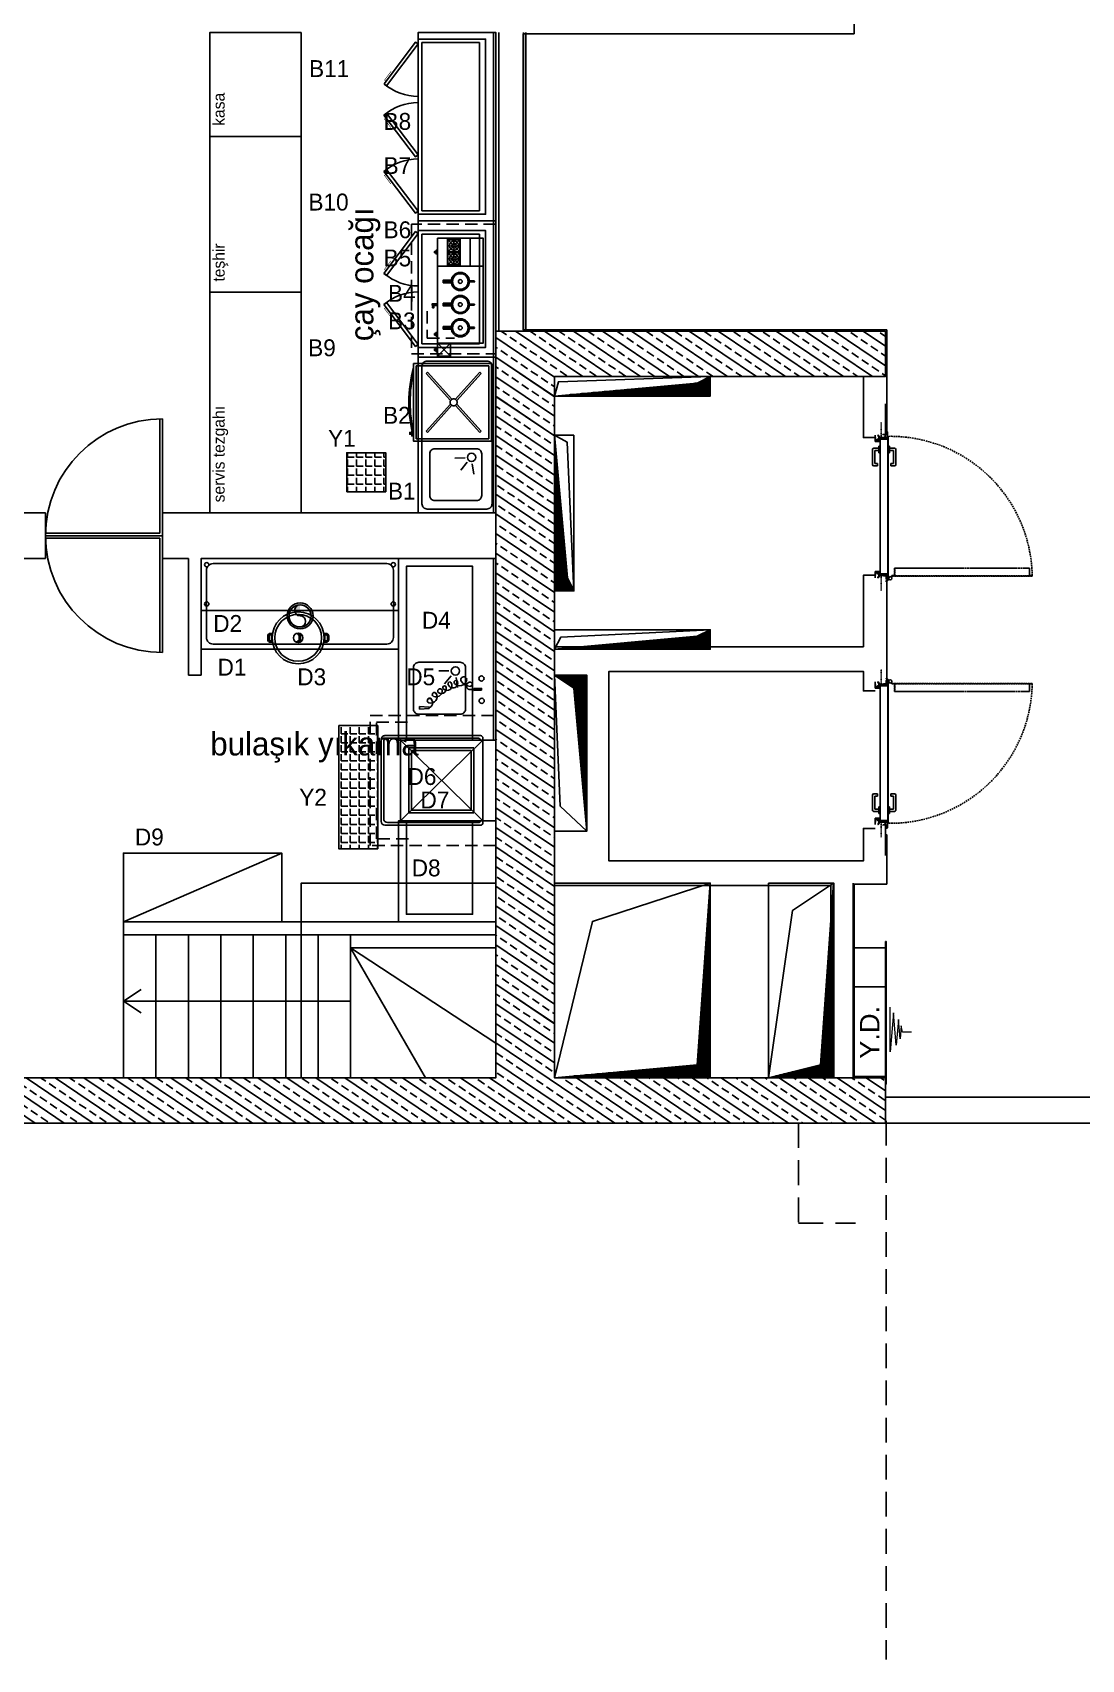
# Model space of a CAD drawing. Header units: centimetres. Extents: x 4942 to 11683, y -41622 to -36787.
# Drawn here: x 6538 to 7346, y -39805 to -38552 of the extents above; entities that cross this region are included whole.
import ezdxf
from ezdxf.enums import TextEntityAlignment as Align

# ---------------------------------------------------------------- set-up
doc = ezdxf.new("R2010")
doc.units = ezdxf.units.CM
doc.header["$LTSCALE"] = 0.75
doc.header["$MEASUREMENT"] = 0
for name, pattern in [('DASHDOT', [1, 0.5, -0.25, 0, -0.25]), ('Dashed', [564.444447, 282.222223, -282.222223]), ('HIDDEN2', [4.7625, 3.175, -1.5875]), ('HIDDENX2', [19.05, 12.7, -6.35])]:
    doc.linetypes.add(name, pattern=pattern)
for name, color, linetype in [('EKİPMAN', 1, 'Continuous'), ('kapı ABD', 55, 'Continuous'), ('V-0_Elevation_010', 61, 'Continuous'), ('V-0_Hatch_Concrete', 252, 'Continuous'), ('V-2_Column', 160, 'Continuous'), ('V-2_Wall', 4, 'Continuous'), ('V-3_Door', 21, 'Continuous'), ('V-4_Plaster', 223, 'Continuous'), ('V-5_Mechanical_Shaft', 132, 'Continuous')]:
    doc.layers.add(name, color=color, linetype=linetype)
doc.styles.add('mech', font='arial.ttf', dxfattribs={"height": 15})
doc.styles.add('TAKSİM', font='GOTHIC.TTF', dxfattribs={"height": 20})
pattern_1 = [(325.927958, (24750.571, 43015.336), (7.0029358, 10.3541726), []), (325.927958, (24752.247, 43006.657), (7.0029358, 10.3541726), [6.25, -3.125])]

# ---------------------------------------------------------------- blocks, each defined once
blk = doc.blocks.new('*U66')
h = blk.add_hatch()
h.set_pattern_fill('ANSI31', color=256, scale=0.25, angle=225)
h.set_pattern_definition([(270, (-67.0763, 66.63035), (0.79375, -2e-16), [])])
h.paths.add_polyline_path([(15, 0), (5, 110), (0, 120), (15, 120)])
blk.add_lwpolyline([(0, 0), (15, 0), (15, 120), (0, 120)], close=True)
blk.add_lwpolyline([(15, 0), (5, 110), (0, 120), (15, 120), (15, 0, -2.414349)], format="xyb")
blk = doc.blocks.new('*U67')
h = blk.add_hatch()
h.set_pattern_fill('ANSI31', color=256, scale=0.25, angle=225)
h.set_pattern_definition([(270, (67.9237, 66.63444), (0.79375, -2e-16), [])])
h.paths.add_polyline_path([(150, 0), (140, 110), (0, 120), (150, 120)])
blk.add_lwpolyline([(0, 0), (150, 0), (150, 120), (0, 120)], close=True)
blk.add_lwpolyline([(150, 0), (140, 110), (0, 120), (150, 120), (150, 0, -2.414349)], format="xyb")
blk = doc.blocks.new('*U68')
h = blk.add_hatch()
h.set_pattern_fill('ANSI31', color=256, scale=0.25, angle=225)
h.set_pattern_definition([(270, (-67.0763, 66.6325), (0.79375, -2e-16), [])])
h.paths.add_polyline_path([(15, 0), (5, 110), (0, 120), (15, 120)])
blk.add_lwpolyline([(0, 0), (15, 0), (15, 120), (0, 120)], close=True)
blk.add_lwpolyline([(15, 0), (5, 110), (0, 120), (15, 120), (15, 0, -2.414349)], format="xyb")
blk = doc.blocks.new('*U69')
h = blk.add_hatch()
h.set_pattern_fill('ANSI31', color=256, scale=0.25, angle=225)
h.set_pattern_definition([(270, (67.92556, -3.37375), (0.79375, -2e-16), [])])
h.paths.add_polyline_path([(150, 0), (140, 40), (0, 50), (150, 50)])
blk.add_lwpolyline([(0, 0), (150, 0), (150, 50), (0, 50)], close=True)
blk.add_lwpolyline([(150, 0), (140, 40), (0, 50), (150, 50), (150, 0, -2.414349)], format="xyb")
blk = doc.blocks.new('*U50')
at = {"color": 0}
blk.add_line((300, -245), (300, 0), dxfattribs=at)
at = {"color": 0, "lineweight": 9}
blk.add_lwpolyline([(650, 201), (650, 151), (650, 131), (600, 122), (700, 114), (550, 101), (750, 83), (500, 61), (800, 35), (456, 35)], dxfattribs=at)
at = {"color": 0}
for points in [[(-50, 0), (-50, 5), (1050, 5), (1050, 0)], [(0, -245), (0, 0), (1000, 0), (1000, -245)]]:
    blk.add_lwpolyline(points, close=True, dxfattribs=at)
at = {"color": 0, "style": 'mech'}
blk.add_text('Y.D.', height=150, rotation=180, dxfattribs=at).set_placement((650, -122), align=Align.MIDDLE)
blk = doc.blocks.new('*U63')
h = blk.add_hatch()
h.set_pattern_fill('ANSI31', color=256, scale=0.25, angle=225)
h.set_pattern_definition([(270, (-57.0763, 66.63035), (0.79375, -2e-16), [])])
h.paths.add_polyline_path([(25, 0), (15, 110), (0, 120), (25, 120)])
blk.add_lwpolyline([(0, 0), (25, 0), (25, 120), (0, 120)], close=True)
blk.add_lwpolyline([(25, 0), (15, 110), (0, 120), (25, 120), (25, 0, -2.414349)], format="xyb")
blk = doc.blocks.new('yangın kapısı_teknik')
at = {"layer": 'V-0_Elevation_010', "linetype": 'DASHDOT', "ltscale": 0.05}
for p, q in [((-6573.5, -542), (-6561.8, -542)), ((-6444.2, -542), (-6456.1, -542))]:
    blk.add_line(p, q, dxfattribs=at)
at = {"layer": 'V-2_Wall'}
blk.add_lwpolyline([(-6453.8, -545.4), (-6429.9, -545.4)], dxfattribs=at)
at = {"layer": 'V-3_Door'}
for p, q in [((-6561.8, -537.4), (-6563.8, -537.4)), ((-6477.5, -536.3), (-6477.5, -539.3)), ((-6465, -535.3), (-6476.5, -535.3)), ((-6475.7, -537.1), (-6475.7, -539.3)), ((-6465.8, -537.1), (-6475.7, -537.1)), ((-6465.8, -540.3), (-6465.8, -537.1)), ((-6464, -540.3), (-6464, -536.3)), ((-6455.8, -537.4), (-6453.8, -537.4)), ((-6565.2, -546.7), (-6565.2, -546.5)), ((-6565.2, -547.7), (-6565.2, -546.9)), ((-6564.9, -546.7), (-6564.9, -546.5)), ((-6564.9, -547.7), (-6564.9, -546.9)), ((-6562.4, -546), (-6564.7, -546)), ((-6562.4, -546.3), (-6564.7, -546.3)), ((-6564.1, -547.8), (-6564.7, -547.8)), ((-6564.6, -546.3), (-6564.6, -546.7)), ((-6564, -547.8), (-6564.2, -547.6)), ((-6563.2, -548.2), (-6563.9, -547.4)), ((-6561.2, -547.1), (-6563.8, -547.1)), ((-6562.4, -546.3), (-6561.8, -546.3)), ((-6562.3, -545.9), (-6562.3, -543.8)), ((-6562, -543.8), (-6562.3, -543.8)), ((-6562, -545.9), (-6562, -543.8)), ((-6561.7, -546.8), (-6561.2, -546.8)), ((-6561, -546.6), (-6561, -543.4)), ((-6560.7, -543.4), (-6561, -543.4)), ((-6560.7, -546.6), (-6560.7, -543.4)), ((-6477.5, -539.3), (-6475.7, -539.3)), ((-6477.5, -552.4), (-6477.5, -549.4)), ((-6477.5, -549.4), (-6475.7, -549.4)), ((-6475.7, -551.6), (-6475.7, -549.4)), ((-6465.8, -548.4), (-6465.8, -551.6)), ((-6464, -548.4), (-6464, -552.4)), ((-6456.9, -546.6), (-6456.9, -543.4)), ((-6456.2, -546.4), (-6456.2, -545.1)), ((-6456.1, -540.8), (-6456.1, -543.1)), ((-6455.8, -540.8), (-6456.1, -540.8)), ((-6456.1, -545.5), (-6456.1, -543)), ((-6456.1, -543.2), (-6455.8, -543.2)), ((-6456, -542.9), (-6456, -542.9)), ((-6456, -542.9), (-6455.8, -542.9)), ((-6456, -545.6), (-6456, -545.6)), ((-6455.8, -546), (-6455.8, -542.9)), ((-6455.7, -545.2), (-6453.6, -545.2)), ((-6455.7, -546.9), (-6455.7, -546.9)), ((-6455.6, -545.9), (-6455.6, -543.8)), ((-6453.5, -545.1), (-6453.5, -543.4)), ((-6465, -553.4), (-6476.5, -553.4)), ((-6465.8, -551.6), (-6475.7, -551.6))]:
    blk.add_line(p, q, dxfattribs=at)
at = {"layer": 'V-3_Door', "lineweight": -2}
for points in [[(-6560.4, -540), (-6560.4, -539.3, -0.414214), (-6560.2, -539.1), (-6559.4, -539.1, -0.494565), (-6559.2, -539.3), (-6559.2, -539.3), (-6559.4, -540, 1.142909), (-6558.8, -540.1), (-6558.8, -537.8, 0.414214), (-6559.2, -537.4), (-6561.8, -537.4), (-6561.8, -537.6), (-6559.2, -537.6, -0.414214), (-6559, -537.8), (-6559, -540.1, -1.142909), (-6559.2, -540), (-6559, -539.4, 0.494565), (-6559.4, -538.9), (-6560.2, -538.9, 0.414214), (-6560.6, -539.3), (-6560.6, -540, -0.414214), (-6560.8, -540.2), (-6561.6, -540.2, 0.388473), (-6562, -540.5), (-6562, -540.5), (-6562, -540.5, 0.016382), (-6562, -540.6), (-6562, -545.9, 0.267949), (-6561.8, -546.3, -0.767327), (-6561.9, -546.7), (-6565.9, -546.7, -0.414214), (-6566.1, -546.5), (-6566.1, -545.9), (-6566.3, -545.9), (-6566.3, -546.5, 0.414214), (-6565.9, -546.9), (-6561.9, -546.9, 0.767327), (-6561.7, -546.1, -0.267949), (-6561.8, -545.9), (-6561.8, -540.6, -0.414214), (-6561.6, -540.4), (-6560.8, -540.4, 0.414214)], [(-6457.2, -540), (-6457.2, -539.3, 0.414214), (-6457.4, -539.1), (-6458.2, -539.1, 0.494565), (-6458.4, -539.3), (-6458.4, -539.3), (-6458.2, -540, -1.142909), (-6458.8, -540.1), (-6458.8, -537.8, -0.414214), (-6458.4, -537.4), (-6455.8, -537.4), (-6455.8, -537.6), (-6458.4, -537.6, 0.414214), (-6458.6, -537.8), (-6458.6, -540.1, 1.142909), (-6458.4, -540), (-6458.6, -539.4, -0.494565), (-6458.2, -538.9), (-6457.4, -538.9, -0.414214), (-6457, -539.3), (-6457, -540, 0.414214), (-6456.8, -540.2), (-6456, -540.2, -0.388473), (-6455.6, -540.5), (-6455.6, -540.5), (-6455.6, -540.5, -0.016382), (-6455.6, -540.6), (-6455.6, -545.9, -0.267949), (-6455.8, -546.3, 0.767327), (-6455.7, -546.7), (-6451.4, -546.7, 0.414214), (-6451.2, -546.5), (-6451.2, -545.9), (-6451, -545.9), (-6451, -546.5, -0.414214), (-6451.4, -546.9), (-6455.7, -546.9, -0.767327), (-6455.9, -546.1, 0.267949), (-6455.8, -545.9), (-6455.8, -540.6, 0.414214), (-6456, -540.4), (-6456.8, -540.4, -0.414214)]]:
    blk.add_lwpolyline(points, format="xyb", close=True, dxfattribs=at)
at = {"layer": 'V-3_Door'}
for points in [[(-6563.6, -539.5), (-6563.8, -539.7), (-6562.2, -540.8), (-6562, -540.5, -0.005789), (-6562, -540.5)], [(-6559.4, -540), (-6559.4, -539.5, -0.407471), (-6559.3, -539.4), (-6559.3, -539.4, 0.314176), (-6559.2, -539.4), (-6559.2, -539.3, 0.314278), (-6559.2, -539.2), (-6559.5, -539.2, 0.088425), (-6559.7, -539.1), (-6560.2, -539.1, 0.002352), (-6560.3, -539.1, 0.133859), (-6560.4, -539.1, 0.207567), (-6560.4, -539.3), (-6560.4, -539.9, -0.213459), (-6560.5, -540.2, 0.539342), (-6560.5, -540.4, 0.17378), (-6560.5, -540.3, -0.03736), (-6559.9, -540.3, -0.055717), (-6559.2, -540.5, -0.487936), (-6559.1, -540.6, -0.191668), (-6560.3, -541.1, -0.032422), (-6560.5, -541.1, 1.157597), (-6560.6, -541.3), (-6560.2, -541.3, 0.095803), (-6559.5, -541.1, 0.073827), (-6559, -540.7, 0.054813), (-6558.9, -540.6, 0.629557), (-6558.9, -540.4, -0.056027), (-6559.2, -540.4, -0.20578), (-6559.4, -540.2, -0.163118)], [(-6559.6, -540.1), (-6560.2, -540.1, -0.414214), (-6560.2, -540.1), (-6560.2, -539.4, -0.414214), (-6560.2, -539.3), (-6559.6, -539.3, -0.308319), (-6559.6, -539.4), (-6559.6, -539.9, -0.062439), (-6559.6, -539.9), (-6559.6, -540.1, -0.213162)], [(-6458.2, -540), (-6458.2, -539.5, 0.407471), (-6458.3, -539.4), (-6458.4, -539.4, -0.314176), (-6458.4, -539.4), (-6458.4, -539.3, -0.314278), (-6458.4, -539.2), (-6458.2, -539.2, -0.088425), (-6457.9, -539.1), (-6457.4, -539.1, -0.002352), (-6457.3, -539.1, -0.133859), (-6457.3, -539.1, -0.207567), (-6457.2, -539.3), (-6457.2, -539.9, 0.213459), (-6457.1, -540.2, -0.539342), (-6457.1, -540.4, -0.17378), (-6457.1, -540.3, 0.03736), (-6457.7, -540.3, 0.055717), (-6458.5, -540.5, 0.487936), (-6458.5, -540.6, 0.191668), (-6457.3, -541.1, 0.032422), (-6457.1, -541.1, -1.157597), (-6457.1, -541.3), (-6457.4, -541.3, -0.095803), (-6458.1, -541.1, -0.073827), (-6458.6, -540.7, -0.054813), (-6458.8, -540.6, -0.629557), (-6458.7, -540.4, 0.056027), (-6458.5, -540.4, 0.20578), (-6458.3, -540.2, 0.163118)], [(-6458, -540.1), (-6457.5, -540.1, 0.414214), (-6457.4, -540.1), (-6457.4, -539.4, 0.414214), (-6457.5, -539.3), (-6458, -539.3, 0.308319), (-6458.1, -539.4), (-6458.1, -539.9, 0.062439), (-6458.1, -539.9), (-6458.1, -540.1, 0.213162)], [(-6454, -539.5), (-6453.8, -539.7), (-6455.4, -540.8), (-6455.6, -540.5, 0.005789), (-6455.6, -540.5)]]:
    blk.add_lwpolyline(points, format="xyb", close=True, dxfattribs=at)
for points in [[(-6508.8, -541.3), (-6508.8, -541.3), (-6560.6, -541.3, 0.414214), (-6560.7, -541.4), (-6560.7, -547.1, -0.414214), (-6560.9, -547.2), (-6562.7, -547.2, -1), (-6562.7, -547.2), (-6560.9, -547.2, 1), (-6560.9, -547.1), (-6562.7, -547.1, 1), (-6562.7, -547.4), (-6508.8, -547.4)], [(-6508.8, -547.3), (-6508.8, -547.3), (-6562.7, -547.3, -1), (-6562.7, -547.1), (-6560.9, -547.1, -1), (-6560.9, -547.2), (-6562.7, -547.2, 1), (-6562.7, -547.3), (-6560.9, -547.3, 0.414214), (-6560.7, -547.1), (-6560.7, -541.4, -0.414214), (-6560.6, -541.3), (-6508.8, -541.3)], [(-6508.8, -541.3), (-6457, -541.3, -0.414214), (-6456.9, -541.4), (-6456.9, -547.1, 0.414214), (-6456.8, -547.2), (-6454.9, -547.2, 1), (-6454.9, -547.2), (-6456.8, -547.2, -1), (-6456.8, -547.1), (-6454.9, -547.1, -1), (-6454.9, -547.4), (-6508.8, -547.4)], [(-6508.8, -547.3), (-6454.9, -547.3, 1), (-6454.9, -547.1), (-6456.8, -547.1, 1), (-6456.8, -547.2), (-6454.9, -547.2, -1), (-6454.9, -547.3), (-6456.8, -547.3, -0.414214), (-6457, -547.1), (-6457, -541.4, 0.414214), (-6457, -541.3), (-6508.8, -541.3)]]:
    blk.add_lwpolyline(points, format="xyb", dxfattribs=at)
at = {"layer": 'V-3_Door', "linetype": 'HIDDEN2', "ltscale": 0.5}
for points in [[(-6556.3, -604.6), (-6556.3, -604.6), (-6556.3, -552.5, 0.414214), (-6556.4, -552.4), (-6562.1, -552.4, -0.414214), (-6562.3, -552.3), (-6562.3, -550.4, -1), (-6562.2, -550.4), (-6562.2, -552.3, 1), (-6562.1, -552.3), (-6562.1, -550.4, 1), (-6562.4, -550.4), (-6562.4, -604.6)], [(-6562.3, -604.6), (-6562.3, -604.6), (-6562.3, -550.4, -1), (-6562.1, -550.4), (-6562.1, -552.3, -1), (-6562.2, -552.3), (-6562.2, -550.4, 1), (-6562.3, -550.4), (-6562.3, -552.3, 0.414214), (-6562.1, -552.5), (-6556.4, -552.5, -0.414214), (-6556.3, -552.5), (-6556.3, -604.6)], [(-6556.3, -604.6), (-6556.3, -656.1, -0.414214), (-6556.4, -656.2), (-6562.1, -656.2, 0.414214), (-6562.3, -656.4), (-6562.3, -658.2, 1), (-6562.2, -658.2), (-6562.2, -656.4, -1), (-6562.1, -656.4), (-6562.1, -658.2, -1), (-6562.4, -658.2), (-6562.4, -604.6)], [(-6562.3, -604.6), (-6562.3, -658.2, 1), (-6562.1, -658.2), (-6562.1, -656.4, 1), (-6562.2, -656.4), (-6562.2, -658.2, -1), (-6562.3, -658.2), (-6562.3, -656.4, -0.414214), (-6562.1, -656.2), (-6556.4, -656.2, 0.414214), (-6556.3, -656.1), (-6556.3, -604.6)]]:
    blk.add_lwpolyline(points, format="xyb", dxfattribs=at)
at = {"layer": 'V-3_Door'}
for points in [[(-6561.8, -545.9), (-6561.6, -545.9), (-6561.6, -543.9), (-6561.8, -543.9)], [(-6456.9, -545.4), (-6456.6, -545.4), (-6456.6, -543), (-6456.8, -543), (-6456.9, -543)], [(-6456, -545.9), (-6455.8, -545.9), (-6455.8, -543.9), (-6456, -543.9)]]:
    blk.add_lwpolyline(points, close=True, dxfattribs=at)
for points in [[(-6462.4, -540.3), (-6462.4, -541.3), (-6467.4, -541.3), (-6467.4, -540.3), (-6462.4, -540.3)], [(-6462.4, -548.4), (-6462.4, -547.4), (-6467.4, -547.4), (-6467.4, -548.4), (-6462.4, -548.4)], [(-6456.6, -543.4), (-6456, -544.1)], [(-6456.6, -544.6), (-6456, -544.6)], [(-6456, -544.8), (-6456.6, -544.8)], [(-6456, -544.1), (-6455.4, -544.6), (-6455.4, -544.8), (-6456, -544.8)], [(-6456, -544.6), (-6455.4, -544.6)]]:
    blk.add_lwpolyline(points, dxfattribs=at)
blk.add_circle((-6564.1, -549.1), 1.26, dxfattribs=at)
blk.add_circle((-6564.1, -549.1), 1.26, dxfattribs=at)
for centre, radius, start, end in [((-6476.5, -536.3), 1, 90.0043, 179.9936), ((-6465, -536.3), 1, 359.9932, 90.0043), ((-6564.7, -546.5), 0.45, 90, 180), ((-6564.7, -547.7), 0.45, 180, 252.9218), ((-6564.7, -546.5), 0.15, 90, 180), ((-6564.7, -547.7), 0.15, 180, 270), ((-6563.8, -547.3), 0.5, 126.8699, 225), ((-6563.8, -547.3), 0.2, 90, 225), ((-6563.8, -539.7), 0.3, 51.1055, 90), ((-6562.5, -545.9), 0.45, 270, 0), ((-6562.5, -545.9), 0.15, 270, 0), ((-6562, -540.5), 0.3, 67.9757, 141.1055), ((-6561.2, -546.6), 0.15, 270, 0), ((-6561.2, -546.6), 0.45, 270, 0), ((-6456.1, -545.1), 0.15, 109.4712, 180), ((-6455.7, -546.4), 0.485, 180, 270), ((-6456.1, -540.8), 0.05, 90, 180), ((-6456, -543), 0.1, 90, 180), ((-6456.1, -543.1), 0.05, 180, 270), ((-6456, -545.5), 0.1, 180, 270), ((-6455.6, -540.5), 0.3, 38.8945, 112.0243), ((-6453.8, -539.7), 0.3, 90, 128.8945), ((-6453.6, -543.4), 0.1, 0, 90), ((-6453.6, -545.1), 0.1, 270, 0), ((-6476.5, -552.4), 1, 180.0064, 269.9957), ((-6465, -552.4), 1, 269.9957, 0.0068)]:
    blk.add_arc(centre, radius, start, end, dxfattribs=at)
at = {"layer": 'V-3_Door', "linetype": 'HIDDEN2', "ltscale": 0.5}
blk.add_arc((-6564.1, -549.1), 109.3, 270.9976, 0.9622, dxfattribs=at)
at = {"layer": 'V-3_Door', "lineweight": -2}
for points in [[(-6563.8, -539.7), (-6563.8, -539.4), (-6563.6, -539.5)], [(-6562, -540.5), (-6562.2, -540.3), (-6562.1, -540.2)], [(-6562.1, -540.2), (-6561.9, -540.3), (-6562, -540.5)], [(-6455.6, -540.2), (-6455.7, -540.3), (-6455.6, -540.5)], [(-6455.6, -540.5), (-6455.4, -540.3), (-6455.6, -540.2)], [(-6453.8, -539.7), (-6453.8, -539.4), (-6454, -539.5)]]:
    blk.add_solid(points, dxfattribs=at)
blk = doc.blocks.new('A$C723D60DA')
at = {"layer": 'EKİPMAN'}
for points in [[(0, 3.7), (60, 3.7), (60, 63.7), (0, 63.7)], [(53.2, 2.2), (54.6, 2.2), (54.6, 0.7), (53.2, 0.7)]]:
    blk.add_lwpolyline(points, close=True, dxfattribs=at)
at = {"layer": 'EKİPMAN', "linetype": 'Dashed', "ltscale": 0.5}
blk.add_lwpolyline([(2, 5.7), (58, 5.7), (58, 61.7), (2, 61.7)], close=True, dxfattribs=at)
for points in [[(6.8, 54.6), (7.9, 55.7)], [(6.8, 54.6), (27.7, 35.8)], [(7.9, 55.7), (28.7, 36.9)], [(31.4, 36.9), (52.1, 55.7)], [(32.4, 35.9), (53.2, 54.6)], [(52.1, 55.7), (53.2, 54.6)], [(27.6, 33.2), (6.8, 14.4)], [(28.6, 32.1), (7.9, 13.4)], [(31.3, 32.2), (52.1, 13.4)], [(32.3, 33.2), (53.2, 14.4)], [(7.9, 13.4), (6.8, 14.4)], [(52.1, 13.4), (53.2, 14.4)]]:
    blk.add_lwpolyline(points, dxfattribs=at)
at = {"layer": 'EKİPMAN'}
for points in [[(52.2, 3.2), (52.2, 3.7), (55.9, 3.7)], [(55.9, 3.3), (55.9, 2.2), (52.2, 2.2)]]:
    blk.add_lwpolyline(points, dxfattribs=at)
at = {"layer": 'EKİPMAN', "linetype": 'Dashed', "ltscale": 0.5}
blk.add_circle((30, 34.5), 2.67, dxfattribs=at)
at = {"layer": 'EKİPMAN'}
for centre, radius, start, end in [((29.9, 100.6), 100.6, 254.4941, 285.5059), ((29.9, 109.5), 108.5, 257.2819, 282.7181)]:
    blk.add_arc(centre, radius, start, end, dxfattribs=at)
blk = doc.blocks.new('A$C7ED97EAE')
at = {"layer": 'EKİPMAN'}
for p, q in [((3.5, 88.5), (65.5, 88.5)), ((3.5, 15), (3.5, 88.5)), ((65.5, 88.5), (65.5, 15)), ((0, 3), (0, 76.5)), ((2, 78.5), (3.5, 78.5)), ((3.5, 78.5), (65.5, 78.5)), ((3.5, 76.5), (3.5, 76.5)), ((65.5, 78.5), (67, 78.5)), ((65.5, 76.5), (65.5, 76.5)), ((69, 76.5), (69, 3)), ((2, 5), (2, 75)), ((67, 75), (67, 5)), ((65.5, 15), (3.5, 15)), ((67, 15), (65.5, 15)), ((66, 0), (3, 0)), ((64, 2), (5, 2))]:
    blk.add_line(p, q, dxfattribs=at)
at = {"layer": 'EKİPMAN', "linetype": 'Dashed'}
for p, q in [((65.5, 78.5), (3.5, 15)), ((65.5, 15), (3.5, 78.5))]:
    blk.add_line(p, q, dxfattribs=at)
for points in [[(9.5, 21.5), (59.5, 21.5), (59.5, 71.5), (9.5, 71.5)], [(11.5, 23.5), (57.5, 23.5), (57.5, 69.5), (11.5, 69.5)]]:
    blk.add_lwpolyline(points, close=True, dxfattribs=at)
at = {"layer": 'EKİPMAN'}
for centre, radius, start, end in [((2, 76.5), 2, 90, 180), ((3.5, 75), 1.5, 90, 180), ((65.5, 75), 1.5, 0, 90), ((67, 76.5), 2, 0, 90), ((3, 3), 3, 180, 270), ((5, 5), 3, 180, 270), ((64, 5), 3, 270, 0), ((66, 3), 3, 270, 0)]:
    blk.add_arc(centre, radius, start, end, dxfattribs=at)
blk = doc.blocks.new('A$C7BE05278')
at = {"layer": 'EKİPMAN'}
h = blk.add_hatch(color=256, dxfattribs=at)
h.paths.add_polyline_path([(4.7, 9.9, -0.025454), (4.8, 10.4, 0.278063), (0.8, 7.5), (1.2, 7.3, -0.265675)])
h.paths.add_polyline_path([(5.4, 10.4, 0.028094), (4.8, 10.4, 0.025454), (4.7, 9.9, -0.030609), (5.2, 9.9, -0.027259)])
h.paths.add_polyline_path([(5.4, 10.4, 0.027259), (5.2, 9.9, -0.171751), (7.9, 9), (7.9, 9), (7.9, 9, -1.347305), (5.2, 7.1, -0.147228), (5.2, 9.9, 0.030609), (4.7, 9.9, 0.138731), (4.7, 7, 1.347306), (8.2, 9.4, 0.162476)])
h.paths.add_polyline_path([(12.5, 12.7), (12.7, 13.1, 0.483116), (4.8, 10.4, -0.028094), (5.4, 10.4, -0.470681)])
for p, q in [((14.4, 47.6), (14.3, 41.7)), ((14.4, 47.6), (14.3, 41.7)), ((14.3, 41.7), (15.9, 41.7)), ((14.3, 41.7), (15.9, 41.7)), ((16, 47.6), (14.4, 47.6)), ((16, 47.6), (14.4, 47.6)), ((15.1, 47.6), (15, 38.9)), ((15.9, 41.7), (16, 47.6)), ((15.9, 41.7), (16, 47.6)), ((0.5, 7.3), (0, 0)), ((0.5, 7.3), (0, 0)), ((0, 0), (1.9, 0)), ((1.5, 7.3), (0.5, 7.3)), ((1.5, 7.3), (0.5, 7.3)), ((1.9, 0), (1.5, 7.3)), ((1.9, 0), (1.5, 7.3))]:
    blk.add_line(p, q, dxfattribs=at)
for centre in [(6.3, 47.8), (23.5, 47.6)]:
    blk.add_circle(centre, 1.99, dxfattribs=at)
for centre, radius, start, end in [((17.8, 38.9), 2.86, 179.43, 359.43), ((19.1, 38.9), 1.6, 359.43, 179.43), ((25.1, 38.8), 7.64, 179.43, 242.0346), ((20, 25.6), 3.8, 74.9498, 261.6763), ((23.5, 30.9), 5.53, 105.7663, 225.7833), ((20.6, 27.9), 1.41, 225.7833, 74.9498), ((22.6, 34), 2.23, 242.0346, 105.7663), ((9.4, 8.6), 4.83, 57.0103, 197.5795), ((14.4, 12.6), 4.98, 103.1199, 200.7743), ((11.2, 11.3), 1.54, 200.7743, 57.0103), ((15.6, 16.7), 3.77, 86.0156, 220.6772), ((13.7, 15.7), 1.76, 236.8088, 103.1199), ((18.1, 21.1), 3.83, 52.4089, 229.1112), ((16.5, 19.2), 1.37, 229.1112, 116.3243), ((19.6, 23.1), 1.26, 261.6763, 52.4089), ((4.8, 5.6), 4.31, 51.245, 156.7533), ((6.4, 7.6), 1.7, 197.5795, 51.245)]:
    blk.add_arc(centre, radius, start, end, dxfattribs=at)
blk.add_solid([(15.9, 41.7), (14.3, 41.7), (16, 47.6), (14.4, 47.6)], dxfattribs=at)
blk = doc.blocks.new('A$C7327736A')
at = {"layer": 'EKİPMAN'}
for p, q in [((48.3, 44.3), (40.5, 45.4)), ((49.6, 40.5), (43.5, 35.4)), ((53.5, 38.8), (53.5, 30.9))]:
    blk.add_line(p, q, dxfattribs=at)
for points in [[(0, 75), (140, 75), (140, 0), (0, 0)], [(0, 75), (140, 75), (140, 73), (0, 73)], [(0, 57), (134, 57), (134, 6), (0, 6)]]:
    blk.add_lwpolyline(points, close=True, dxfattribs=at)
blk.add_lwpolyline([(56, 11.5), (24, 11.5, -0.414214), (20, 15.5), (20, 47.5, -0.414214), (24, 51.5), (56, 51.5, -0.414214), (60, 47.5), (60, 15.5, -0.414214)], format="xyb", close=True, dxfattribs=at)
blk.add_circle((53.3, 43.8), 3.19, dxfattribs=at)
blk.add_blockref('A$C7BE05278', (24, 16.2), dxfattribs=at)
blk = doc.blocks.new('A$C53E03B34')
at = {"layer": 'EKİPMAN'}
for points in [[(3.7, 16.6), (2, 16.6, -0.414214), (0, 18.6), (0, 21.4, -0.414214), (2, 23.4), (3.7, 23.4)], [(43.1, 16.6), (44.9, 16.6, 0.414214), (46.9, 18.6), (46.9, 21.4, 0.414214), (44.9, 23.4), (43.1, 23.4)]]:
    blk.add_lwpolyline(points, format="xyb", dxfattribs=at)
for points in [[(2.8, 17.6), (2, 17.6, -0.414214), (1, 18.6), (1, 21.4, -0.414214), (2, 22.4), (2.8, 22.4)], [(44, 17.6), (44.9, 17.6, 0.414214), (45.9, 18.6), (45.9, 21.4, 0.414214), (44.9, 22.4), (44, 22.4)]]:
    blk.add_lwpolyline(points, format="xyb", close=True, dxfattribs=at)
for points in [[(22.1, 23.4), (24.2, 21.8), (24.2, 18.1), (22.7, 16.4)], [(23.5, 23.7), (25.2, 22.3), (25.2, 17.7), (23.8, 16.3)]]:
    blk.add_lwpolyline(points, dxfattribs=at)
for radius in [20, 18, 3.66]:
    blk.add_circle((23.4, 20), radius, dxfattribs=at)
blk = doc.blocks.new('rtyjjkw5')
at = {"layer": 'kapı ABD', "color": 7}
for p, q in [((-2, 2), (-2, 90)), ((0, 0), (0, 90)), ((-2, 2), (-90, 2)), ((0, 0), (-90, 0))]:
    blk.add_line(p, q, dxfattribs=at)
blk.add_arc((0, 0), 90, 90, 180, dxfattribs=at)
blk = doc.blocks.new('A$C6A133B39')
at = {"layer": 'EKİPMAN'}
for p, q in [((36.3, 42.5), (28.4, 42.3)), ((37.9, 39.1), (32.9, 33)), ((37.9, 39.1), (32.9, 33)), ((41.7, 37.9), (42.9, 30)), ((41.7, 37.9), (42.9, 30))]:
    blk.add_line(p, q, dxfattribs=at)
for points in [[(0, 0), (0, 120), (60, 120), (60, 0)], [(0, 0), (0, 120), (60, 120), (60, 0)], [(58, 0), (58, 120), (60, 120), (60, 0)], [(58, 0), (58, 120), (60, 120), (60, 0)]]:
    blk.add_lwpolyline(points, close=True, dxfattribs=at)
for points in [[(3, 7), (3, 113, -0.414214), (7, 117), (53, 117, -0.414214), (57, 113), (57, 7, -0.414214), (53, 3), (7, 3, -0.414214)], [(3, 7), (3, 113, -0.414214), (7, 117), (53, 117, -0.414214), (57, 113), (57, 7, -0.414214), (53, 3), (7, 3, -0.414214)], [(9, 45.5), (9, 13.5, 0.414214), (13, 9.5), (45, 9.5, 0.414214), (49, 13.5), (49, 45.5, 0.414214), (45, 49.5), (13, 49.5, 0.414214)], [(9, 45.5), (9, 13.5, 0.414214), (13, 9.5), (45, 9.5, 0.414214), (49, 13.5), (49, 45.5, 0.414214), (45, 49.5), (13, 49.5, 0.414214)]]:
    blk.add_lwpolyline(points, format="xyb", close=True, dxfattribs=at)
blk.add_circle((41.2, 42.8), 3.19, dxfattribs=at)
blk.add_circle((41.2, 42.8), 3.19, dxfattribs=at)
blk = doc.blocks.new('A$C60080D78')
at = {"layer": 'EKİPMAN', "linetype": 'ByBlock'}
for points in [[(34.4, 14.8, -0.072213), (32.4, 14.8), (32.4, 8.5), (34.4, 8.5)], [(50.2, 8.5), (52.3, 8.5), (52.3, 14.8, -0.072213), (50.2, 14.8)], [(68.1, 8.5), (70.1, 8.5), (70.1, 14.8, -0.072213), (68.1, 14.8)]]:
    blk.add_hatch(color=1, dxfattribs=at).paths.add_polyline_path(points)
at = {"layer": 'EKİPMAN', "color": 1, "linetype": 'ByBlock'}
for p, q in [((81, 14.2), (91, 4.2)), ((91, 14.2), (81, 4.2))]:
    blk.add_line(p, q, dxfattribs=at)
for points in [[(0, 4.2), (81, 4.2), (81, 39.2), (0, 39.2)], [(0, 29.2), (21.5, 29.2), (21.5, 39.2), (0, 39.2)], [(81, 4.2), (21.5, 4.2), (21.5, 39.2), (81, 39.2)], [(81, 4.2), (91, 4.2), (91, 14.2), (81, 14.2)], [(9.3, 4.2), (12.2, 4.2), (12.2, 3), (9.3, 3)], [(10.2, 3), (11.3, 3), (11.3, 1.9), (10.2, 1.9)], [(53.8, 0.2), (51.2, 0.4), (51.2, 1), (53.8, 1.2)], [(75.5, 4.2), (72.6, 4.2), (72.6, 3), (75.5, 3)], [(74.7, 3), (73.5, 3), (73.5, 1.9), (74.7, 1.9)], [(87.5, 4.2), (84.5, 4.2), (84.5, 3), (87.5, 3)], [(86.6, 3), (85.4, 3), (85.4, 1.9), (86.6, 1.9)]]:
    blk.add_lwpolyline(points, close=True, dxfattribs=at)
for points in [[(32.9, 28.7), (32.9, 32.2)], [(33.8, 32.2), (33.8, 28.7)], [(50.8, 32.2), (50.8, 28.7)], [(51.7, 28.7), (51.7, 32.2)], [(68.7, 32.2), (68.7, 28.7)], [(69.6, 28.7), (69.6, 32.2)], [(11, 21.7), (0.9, 21.7), (0.9, 11.7), (11, 11.7), (11, 21.7)], [(11, 21.7), (21, 21.7), (21, 11.7), (11, 11.7), (11, 21.7)], [(34.4, 14.8), (34.4, 8.5), (32.4, 8.5), (32.4, 14.8)], [(50.2, 14.8), (50.2, 8.5), (52.3, 8.5), (52.3, 14.8)], [(68.1, 14.8), (68.1, 8.5), (70.1, 8.5), (70.1, 14.8)], [(51.8, 0), (50.7, 0), (50.7, 4.2)], [(51.8, 4.2), (51.8, 1.1)], [(51.8, 0.4), (51.8, 0)]]:
    blk.add_lwpolyline(points, dxfattribs=at)
for points in [[(5.9, 21.4), (5.9, 19.4, 0.414214), (5.9, 19.3), (6, 19.3, 0.414214), (6, 19.4), (6, 21.4), (10.1, 21.4, -0.668179), (10.2, 21.1), (7.4, 18.3, 0.810443), (7.5, 18.2), (10.4, 21.1, -0.668179), (10.6, 21), (10.6, 16.8), (8.6, 16.8, 0.414214), (8.5, 16.7), (8.5, 16.7, 0.414214), (8.6, 16.6), (10.6, 16.6), (10.6, 12.6, -0.668179), (10.3, 12.5), (7.5, 15.2, 0.810443), (7.4, 15.1), (10.3, 12.2, -0.668179), (10.2, 12), (6, 12), (6, 14, 0.414214), (6, 14.1), (5.9, 14.1, 0.414214), (5.9, 14), (5.9, 12), (1.8, 12, -0.668179), (1.7, 12.3), (4.5, 15.1, 0.810443), (4.3, 15.2), (1.4, 12.3, -0.668179), (1.3, 12.4), (1.3, 16.6), (3.3, 16.6, 0.414214), (3.3, 16.7), (3.3, 16.7, 0.414214), (3.3, 16.8), (1.3, 16.8), (1.3, 21, -0.668179), (1.4, 21.1), (4.3, 18.2, 0.810443), (4.5, 18.3), (1.7, 21.1, -0.668179), (1.8, 21.4)], [(16.1, 21.4), (16.1, 19.4, -0.414214), (16, 19.3), (16, 19.3, -0.414214), (15.9, 19.4), (15.9, 21.4), (11.8, 21.4, 0.668179), (11.7, 21.1), (14.5, 18.3, -0.810443), (14.4, 18.2), (11.5, 21.1, 0.668179), (11.3, 21), (11.3, 16.8), (13.3, 16.8, -0.414214), (13.4, 16.7), (13.4, 16.7, -0.414214), (13.3, 16.6), (11.3, 16.6), (11.3, 12.6, 0.668179), (11.6, 12.5), (14.4, 15.2, -0.810443), (14.5, 15.1), (11.6, 12.2, 0.668179), (11.7, 12), (15.9, 12), (15.9, 14, -0.414214), (16, 14.1), (16, 14.1, -0.414214), (16.1, 14), (16.1, 12), (20.1, 12, 0.668179), (20.2, 12.3), (17.5, 15.1, -0.810443), (17.6, 15.2), (20.5, 12.3, 0.668179), (20.7, 12.4), (20.7, 16.6), (18.7, 16.6, -0.414214), (18.6, 16.7), (18.6, 16.7, -0.414214), (18.7, 16.8), (20.7, 16.8), (20.7, 21, 0.668179), (20.5, 21.1), (17.6, 18.2, -0.810443), (17.5, 18.3), (20.2, 21.1, 0.668179), (20.1, 21.4)]]:
    blk.add_lwpolyline(points, format="xyb", close=True, dxfattribs=at)
for centre, radius in [((33.4, 21.7), 7), ((33.4, 21.7), 6), ((51.2, 21.7), 7), ((51.2, 21.7), 6), ((69.1, 21.7), 7), ((69.1, 21.7), 6), ((5.9, 16.9), 3.53), ((5.9, 16.9), 1.86), ((5.9, 16.9), 0.853), ((16, 16.9), 3.53), ((16, 16.9), 1.86), ((16, 16.9), 0.853), ((33.4, 21.7), 1.45), ((51.2, 21.7), 1.45), ((69.1, 21.7), 1.45)]:
    blk.add_circle(centre, radius, dxfattribs=at)
for centre in [(33.4, 32.2), (51.2, 32.2), (69.1, 32.2)]:
    blk.add_arc(centre, 0.438, 0, 180, dxfattribs=at)
blk = doc.blocks.new('A$C581E6652')
at = {"layer": 'EKİPMAN'}
for points in [[(33, 78.3), (0.8, 53.9), (2.3, 52), (34.5, 76.3)], [(57, 78.3), (89.2, 53.9), (87.7, 52), (55.5, 76.3)], [(0, 52), (0, 0), (90, 0), (90, 52)]]:
    blk.add_lwpolyline(points, close=True, dxfattribs=at)
at = {"layer": 'EKİPMAN', "const_width": 0.404}
for points in [[(30.9, 76.7), (29.9, 77.9), (24.6, 73.9), (23.3, 72.9)], [(59.1, 76.7), (60.1, 77.9), (65.4, 73.9), (66.7, 72.9)]]:
    blk.add_lwpolyline(points, dxfattribs=at)
at = {"layer": 'EKİPMAN', "linetype": 'Dashed'}
blk.add_lwpolyline([(2.8, 4.7), (87.2, 4.7), (87.2, 49.2), (2.8, 49.2)], close=True, dxfattribs=at)
at = {"layer": 'EKİPMAN'}
for centre, start, end in [((2.3, 52), 0, 40.5092), ((87.7, 52), 139.4908, 180)]:
    blk.add_arc(centre, 40.4, start, end, dxfattribs=at)
blk = doc.blocks.new('A$C466C5751')
at = {"layer": 'EKİPMAN'}
for points in [[(33, 78.3), (0.8, 53.9), (2.3, 52), (34.5, 76.3)], [(76.4, 78.3), (44.2, 53.9), (45.7, 52), (77.9, 76.3)], [(100.4, 78.1), (132.7, 53.9), (131.2, 52), (98.9, 76.2)], [(0, 52), (0, 0), (135, 0), (135, 52)]]:
    blk.add_lwpolyline(points, close=True, dxfattribs=at)
at = {"layer": 'EKİPMAN', "const_width": 0.404}
for points in [[(30.9, 76.7), (29.9, 77.9), (24.6, 73.9), (23.3, 72.9)], [(74.3, 76.7), (73.4, 77.9), (68, 73.9), (66.7, 72.9)], [(102.5, 76.5), (103.4, 77.8), (108.8, 73.8), (110.1, 72.8)]]:
    blk.add_lwpolyline(points, dxfattribs=at)
at = {"layer": 'EKİPMAN', "linetype": 'Dashed'}
blk.add_lwpolyline([(2.8, 4.7), (132.2, 4.7), (132.2, 49.2), (2.8, 49.2)], close=True, dxfattribs=at)
at = {"layer": 'EKİPMAN'}
for centre, start, end in [((2.3, 52), 0, 40.5092), ((45.7, 52), 0, 40.5092), ((131.2, 52), 139.755, 180)]:
    blk.add_arc(centre, 40.4, start, end, dxfattribs=at)

msp = doc.modelspace()

# ---------------------------------------------------------------- hatches: boundary and pattern name
at = {"layer": 'EKİPMAN', "linetype": 'ByBlock'}
h = msp.add_hatch(dxfattribs=at)
h.set_pattern_fill('ANGLE', color=1)
h.set_pattern_definition([(0, (-1377.469, -41616.849), (0, 6.985), [5.08, -1.905]), (90, (-1377.469, -41616.849), (-6.985, 4e-16), [5.08, -1.905])])
h.paths.add_polyline_path([(6810.39, -38875.37), (6780.39, -38875.37), (6780.39, -38905.37), (6810.39, -38905.37)])
at = {"layer": 'EKİPMAN'}
h = msp.add_hatch(color=256, dxfattribs=at)
edge = h.paths.add_edge_path(flags=17)
edge.add_arc((6744.47, -39001.04), 8.5, 0, 360)
edge = h.paths.add_edge_path()
edge.add_arc((6744.47, -39001.04), 10, 0, 360)
edge = h.paths.add_edge_path(flags=16)
edge.add_arc((6744.47, -38996.79), 4.25, 90, 270)
h = msp.add_hatch(dxfattribs=at)
h.set_pattern_fill('ANGLE', color=256, angle=360)
h.set_pattern_definition([(360, (4478.041, -44714.686), (-1e-14, 6.985), [5.08, -1.905]), (90, (4478.041, -44714.686), (-6.985, -1e-14), [5.08, -1.905])])
h.paths.add_polyline_path([(6774.34, -39085.54), (6804.34, -39085.54), (6804.34, -39180.54), (6774.34, -39180.54)])
at = {"layer": 'V-0_Hatch_Concrete'}
h = msp.add_hatch(dxfattribs=at)
h.set_pattern_fill('ANSI33', color=256, scale=50, angle=-79.07204)
h.set_pattern_definition(pattern_1)
h.paths.add_polyline_path([(7195.34, -38781.76), (6895.34, -38781.76), (6895.34, -39356.76), (6420.34, -39356.76), (6420.34, -39391.76), (7195.34, -39391.76), (7195.34, -39356.76), (6940.34, -39356.76), (6940.34, -38816.76), (7195.34, -38816.76)])
h = msp.add_hatch(dxfattribs=at)
h.set_pattern_fill('ANSI33', color=256, scale=50, angle=-79.07204)
h.set_pattern_definition(pattern_1)
h.paths.add_polyline_path([(7195.35, -38781.76), (6895.35, -38781.76), (6895.35, -39356.76), (6420.35, -39356.76), (6420.35, -39391.76), (7195.35, -39391.76), (7195.35, -39356.76), (6940.35, -39356.76), (6940.35, -38816.76), (7195.35, -38816.76)])

# ---------------------------------------------------------------- linework, layer by layer
msp.add_lwpolyline([(6745.34, -39356.76), (6745.34, -39206.76), (6895.34, -39206.76)])
at = {"layer": 'EKİPMAN', "color": 1, "linetype": 'ByBlock'}
msp.add_line((6730.39, -39183.76), (6608.39, -39236.76), dxfattribs=at)
for points in [[(6745.34, -38551.76), (6674.91, -38551.76), (6674.91, -38631.76), (6745.34, -38631.76)], [(6835.34, -38696.76), (6895.34, -38696.76), (6895.34, -38551.76), (6835.34, -38551.76)], [(6893.34, -38696.76), (6895.34, -38696.76), (6895.34, -38551.76), (6893.34, -38551.76)], [(6745.34, -38751.76), (6674.91, -38751.76), (6674.91, -38631.76), (6745.34, -38631.76)], [(6835.34, -38696.76), (6895.34, -38696.76), (6895.34, -38801.76), (6835.34, -38801.76)], [(6893.34, -38801.76), (6895.34, -38801.76), (6895.34, -38696.76), (6893.34, -38696.76)], [(6745.34, -38921.76), (6674.91, -38921.76), (6674.91, -38751.76), (6745.34, -38751.76)], [(6780.39, -38905.37), (6810.39, -38905.37), (6810.39, -38875.37), (6780.39, -38875.37)], [(6608.39, -39236.76), (6730.39, -39236.76), (6730.39, -39183.76), (6608.39, -39183.76)]]:
    msp.add_lwpolyline(points, close=True, dxfattribs=at)
at = {"layer": 'EKİPMAN', "linetype": 'HIDDENX2'}
for points in [[(6830.34, -38799.26), (6895.34, -38799.26), (6895.34, -38699.26), (6830.34, -38699.26)], [(6798.34, -39177.76), (6798.34, -39077.76), (6895.34, -39077.76), (6895.34, -39177.76)]]:
    msp.add_lwpolyline(points, close=True, dxfattribs=at)
for points in [[(6842.44, -38766.33), (6842.44, -38787.26), (6863.37, -38787.26)], [(6803.34, -39107.34), (6803.34, -39082.76), (6827.92, -39082.76)], [(6827.92, -39172.76), (6803.34, -39172.76), (6803.34, -39148.18)]]:
    msp.add_lwpolyline(points, dxfattribs=at)
at = {"layer": 'EKİPMAN'}
for points in [[(6820.34, -38956.76), (6668.39, -38956.76), (6668.39, -39026.76), (6820.34, -39026.76)], [(6820.34, -38996.76), (6668.39, -38996.76), (6668.39, -38956.76), (6820.34, -38956.76)], [(6804.34, -39180.54), (6774.34, -39180.54), (6774.34, -39085.54), (6804.34, -39085.54)], [(6895.34, -39158.76), (6895.34, -39236.76), (6820.34, -39236.76), (6820.34, -39158.76)], [(6877.34, -39158.76), (6877.34, -39230.76), (6826.34, -39230.76), (6826.34, -39158.76)]]:
    msp.add_lwpolyline(points, close=True, dxfattribs=at)
msp.add_lwpolyline([(6811.34, -38960.76), (6677.39, -38960.76, 0.4142136), (6672.39, -38965.76), (6672.39, -39017.76, 0.4142136), (6677.39, -39022.76), (6811.34, -39022.76, 0.4142136), (6816.34, -39017.76), (6816.34, -38965.76, 0.4142136)], format="xyb", close=True, dxfattribs=at)
for centre, radius in [((6672.53, -38961.67), 1.65), ((6816.19, -38961.67), 1.65), ((6672.53, -38991.85), 1.65), ((6744.47, -39001.04), 10), ((6744.47, -39001.04), 8.5), ((6816.19, -38991.85), 1.65)]:
    msp.add_circle(centre, radius, dxfattribs=at)
for centre, start, end in [((6744.47, -38996.79), 90, 270), ((6744.47, -39005.29), 270, 90)]:
    msp.add_arc(centre, 4.25, start, end, dxfattribs=at)
at = {"layer": 'V-2_Column'}
for p, q in [((6465.35, -38921.76), (6548.39, -38921.76)), ((6548.39, -38956.76), (6548.39, -38921.76)), ((6638.39, -38956.76), (6638.39, -38921.76)), ((6638.39, -38921.76), (6895.34, -38921.76)), ((6465.35, -38956.76), (6548.39, -38956.76)), ((6638.39, -38956.76), (6658.39, -38956.76)), ((6658.39, -38956.76), (6658.39, -39046.76)), ((6668.39, -38956.76), (6668.39, -39046.76)), ((6668.39, -38956.76), (6895.34, -38956.76)), ((6658.39, -39046.76), (6668.39, -39046.76)), ((6895.34, -39236.76), (6608.39, -39236.76)), ((6608.39, -39246.76), (6608.39, -39236.76)), ((6895.34, -39246.76), (6895.34, -39236.76)), ((6608.39, -39246.76), (6608.39, -39356.76)), ((6608.39, -39246.76), (6895.34, -39246.76)), ((6633.39, -39246.76), (6633.39, -39356.76)), ((6658.39, -39246.76), (6658.39, -39356.76)), ((6683.39, -39246.76), (6683.39, -39356.76)), ((6708.39, -39246.76), (6708.39, -39356.76)), ((6733.39, -39246.76), (6733.39, -39356.76)), ((6758.39, -39246.76), (6758.39, -39356.76)), ((6783.39, -39246.76), (6783.39, -39356.76)), ((6783.39, -39256.76), (6895.35, -39256.76)), ((6783.39, -39256.76), (6840.95, -39356.76)), ((6783.39, -39256.76), (6895.35, -39330.02)), ((6608.39, -39297.76), (6622.13, -39288.81)), ((6783.39, -39297.76), (6608.39, -39297.76)), ((6608.39, -39297.76), (6622.13, -39306.7))]:
    msp.add_line(p, q, dxfattribs=at)
for points in [[(7195.34, -38781.76), (6895.34, -38781.76), (6895.34, -39356.76), (6420.34, -39356.76), (6420.34, -39391.76), (7195.34, -39391.76), (7195.34, -39356.76), (6940.34, -39356.76), (6940.34, -38816.76), (7195.34, -38816.76)], [(7195.35, -38781.76), (6895.35, -38781.76), (6895.35, -39356.76), (6420.35, -39356.76), (6420.35, -39391.76), (7195.35, -39391.76), (7195.35, -39356.76), (6940.35, -39356.76), (6940.35, -38816.76), (7195.35, -38816.76)]]:
    msp.add_lwpolyline(points, close=True, dxfattribs=at)
at = {"layer": 'V-2_Wall'}
for p, q in [((6897.6, -38781.77), (6897.61, -38551.77)), ((6916.6, -38781.77), (6916.61, -38551.77)), ((7155.56, -39356.79), (7155.57, -39206.79)), ((7170.57, -39206.79), (7170.56, -39356.79))]:
    msp.add_line(p, q, dxfattribs=at)
for points in [[(7365.56, -39371.76), (7195.76, -39371.76)], [(7365.56, -39391.76), (7195.76, -39391.76)]]:
    msp.add_lwpolyline(points, dxfattribs=at)
at = {"layer": 'V-4_Plaster'}
for p, q in [((6895.34, -38781.76), (6895.34, -38551.76)), ((6918.35, -38781.76), (6918.35, -38551.76)), ((7171.34, -39355.76), (7171.34, -39207.76)), ((7196.34, -39355.76), (7171.34, -39355.76))]:
    msp.add_line(p, q, dxfattribs=at)
at = {"layer": 'V-4_Plaster', "linetype": 'HIDDEN2', "ltscale": 8}
msp.add_line((7195.76, -39389.94), (7195.76, -39804.76), dxfattribs=at)
at = {"layer": 'V-4_Plaster'}
for points in [[(7171.34, -38468.26), (7171.34, -38552.76)], [(7171.34, -38552.76), (6916.34, -38552.76), (6916.34, -38780.76), (7196.34, -38780.76), (7196.34, -38858.96), (7195.34, -38858.96)], [(7187.34, -38863.76), (7178.34, -38863.76), (7178.34, -38816.76)], [(6940.34, -39024.76), (7178.34, -39024.76), (7178.34, -38969.76), (7187.34, -38969.76)], [(7195.34, -39054.26), (7196.34, -39054.26), (7196.34, -38974.26), (7195.34, -38974.26)], [(7187.34, -39058.76), (7178.34, -39058.76), (7178.34, -39043.76), (6982.34, -39043.76), (6982.34, -39189.76), (7178.34, -39189.76), (7178.34, -39164.76), (7187.34, -39164.76)], [(7196.34, -39207.76), (7196.34, -39169.56), (7195.34, -39169.56)], [(6940.34, -39208.76), (7153.34, -39208.76)], [(7153.34, -39356.76), (7153.34, -39208.76)], [(7171.34, -39207.76), (7196.34, -39207.76)]]:
    msp.add_lwpolyline(points, dxfattribs=at)
at = {"layer": 'V-4_Plaster', "linetype": 'HIDDEN2', "ltscale": 8}
msp.add_lwpolyline([(7128.34, -39391.76), (7128.34, -39468.76), (7172.34, -39468.76)], dxfattribs=at)
at = {"layer": 'V-5_Mechanical_Shaft'}
for points in [[(6940.34, -38816.76), (6940.34, -39356.76)], [(6940.34, -38831.76), (6943.4, -38820.66), (7060.34, -38816.76)], [(6940.34, -38861.76), (6950.08, -38867.2), (6955.34, -38981.76)], [(6940.34, -39026.76), (6945.27, -39017.43), (7060.34, -39011.76)], [(6940.34, -39166.76), (6940.34, -39046.76)], [(6940.34, -39046.76), (6944.82, -39147.56), (6965.34, -39166.76)], [(6940.34, -39206.76), (6940.34, -39356.76)], [(6940.34, -39356.76), (6969.66, -39236.3), (7060.34, -39206.76)], [(7105.34, -39356.76), (7123.73, -39227.86), (7155.34, -39206.76)]]:
    msp.add_lwpolyline(points, dxfattribs=at)

# ---------------------------------------------------------------- block references
at = {"xscale": -1, "rotation": 270}
msp.add_blockref('A$C7327736A', (6820.34, -39096.76), dxfattribs=at)
at = {"xscale": 0.1, "yscale": 0.1, "zscale": 0.1, "rotation": 269.9998995693512}
msp.add_blockref('*U50', (7195.34, -39256.76), dxfattribs=at)
at = {"layer": 'EKİPMAN', "color": 1, "linetype": 'ByBlock'}
for name, p, rotation in [('A$C466C5751', (6887.34, -38691.76), 90), ('A$C581E6652', (6887.34, -38794.26), 90), ('A$C60080D78', (6846.18, -38710.07), 270)]:
    msp.add_blockref(name, p, dxfattribs=dict(at, rotation=rotation))
msp.add_blockref('A$C6A133B39', (6835.34, -38921.76), dxfattribs=at)
at = {"layer": 'EKİPMAN', "rotation": 270}
msp.add_blockref('A$C723D60DA', (6828.23, -38806.57), dxfattribs=at)
at = {"layer": 'EKİPMAN', "xscale": -1}
for name, p, rotation in [('A$C53E03B34', (6719.59, -38997.95), 180), ('A$C7ED97EAE', (6806.84, -39162.26), 270)]:
    msp.add_blockref(name, p, dxfattribs=dict(at, rotation=rotation))
at = {"layer": 'V-2_Column'}
msp.add_blockref('rtyjjkw5', (6638.39, -38939.26), dxfattribs=at)
at = {"layer": 'V-2_Column', "xscale": -1, "rotation": 180}
msp.add_blockref('rtyjjkw5', (6638.39, -38939.26), dxfattribs=at)
at = {"layer": 'V-3_Door', "rotation": 89.9998995693511}
msp.add_blockref('yangın kapısı_teknik', (6649.99, -32407.94), dxfattribs=at)
at = {"layer": 'V-3_Door', "xscale": -1, "rotation": 89.99989956935123}
msp.add_blockref('yangın kapısı_teknik', (6649.96, -45615.58), dxfattribs=at)
at = {"layer": 'V-5_Mechanical_Shaft'}
for name, p, rotation in [('*U66', (6940.34, -38816.76), 269.9998995693512), ('*U66', (6955.34, -38861.76), 179.9998995693512), ('*U68', (6940.34, -39011.76), 269.9998995693512), ('*U63', (6940.34, -39166.76), 359.9998995693513), ('*U67', (6940.34, -39206.76), 269.9998995693512), ('*U69', (7105.34, -39206.76), 269.9998995693512)]:
    msp.add_blockref(name, p, dxfattribs=dict(at, rotation=rotation))

# ---------------------------------------------------------------- texts
at = {"style": 'TAKSİM'}
for s, height, p in [('B11', 13, (6751.39, -38586.03)), ('B8', 13, (6808.78, -38626.7)), ('B7', 13, (6808.78, -38660.75)), ('B10', 13, (6750.89, -38688.82)), ('B6', 13, (6808.78, -38710.17)), ('B5', 13, (6808.78, -38731.86)), ('B4', 13, (6812.16, -38759.1)), ('B3', 13, (6812.16, -38780.32)), ('B9', 13, (6750.7, -38801.04)), ('B2', 13, (6808.39, -38853.04)), ('Y1', 13, (6766.02, -38870.78)), ('B1', 13, (6812.16, -38911.43)), ('D2', 13, (6677.6, -39013.39)), ('D4', 13, (6838.31, -39010.89)), ('D1', 13, (6680.91, -39047.05)), ('D3', 13, (6742.32, -39054.47)), ('D5', 13, (6826.29, -39054.47)), ('bulaşık yıkama', 18, (6675.3, -39108.53)), ('D6', 13, (6827.28, -39131.26)), ('Y2', 13, (6743.86, -39147.21)), ('D7', 13, (6837.2, -39149.33)), ('D9', 13, (6617.24, -39177.8)), ('D8', 13, (6830.45, -39201.63))]:
    msp.add_text(s, height=height, dxfattribs=at).set_placement(p)
for s, height, p in [('kasa', 9, (6686.36, -38623.61)), ('çay ocağı', 18, (6800.9, -38789.48)), ('teşhir', 9, (6686.36, -38743.61)), ('servis tezgahı', 9, (6686.36, -38913.61))]:
    msp.add_text(s, height=height, rotation=90, dxfattribs=at).set_placement(p)

doc.saveas('drawing.dxf')
